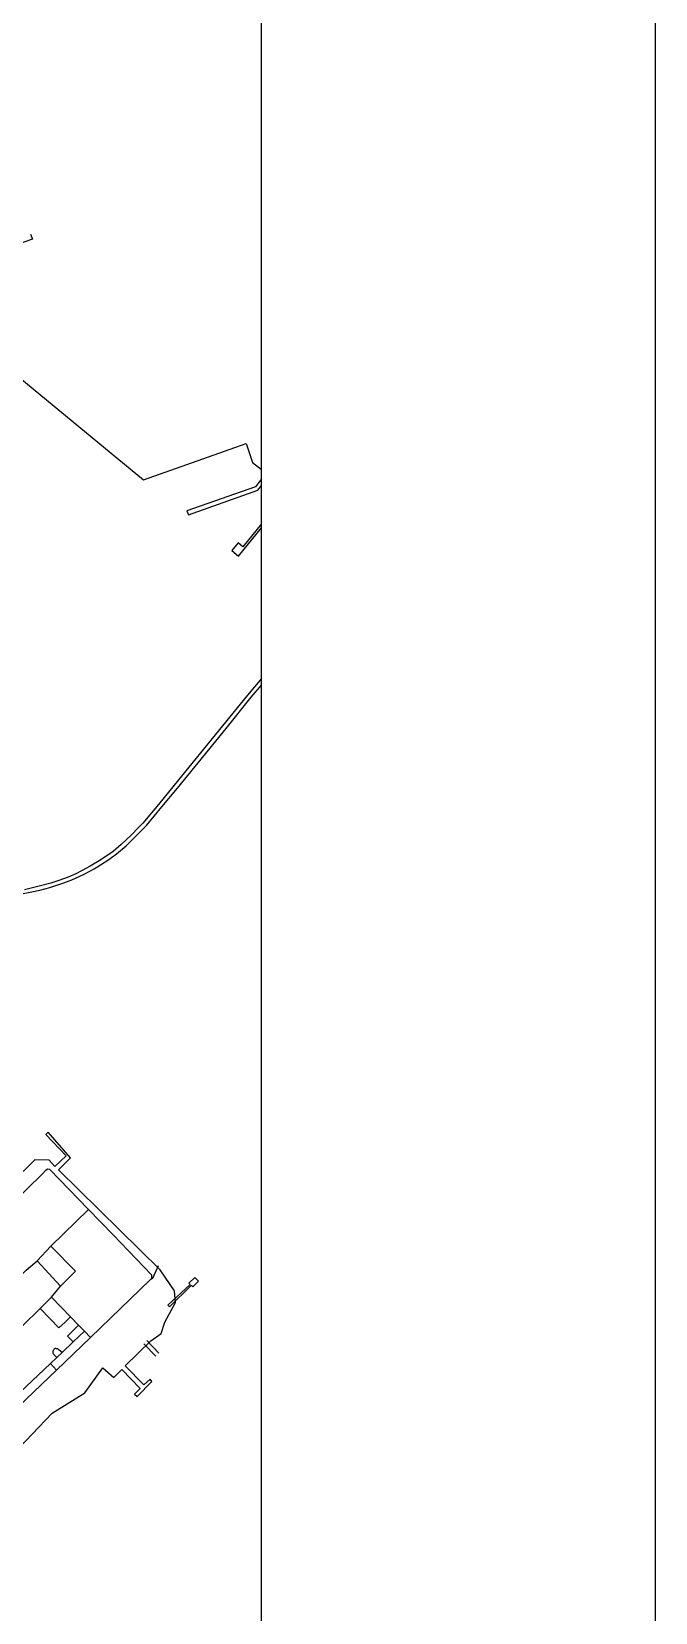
# Model space of a CAD drawing. Header units: millimetres. Extents: x 217 to 400, y 411 to 592.
# Drawn here: x 368.6 to 400.3, y 471.4 to 551.8 of the extents above; entities that cross this region are included whole.
import ezdxf

# ---------------------------------------------------------------- set-up
doc = ezdxf.new("R2010")
doc.units = ezdxf.units.MM
doc.header["$MEASUREMENT"] = 0
doc.layers.add('Default', color=18, linetype='Continuous', true_color=0x000000)

msp = doc.modelspace()

# ---------------------------------------------------------------- linework, layer by layer
at = {"color": 1, "true_color": 0xff0000}
for points in [[(368.509, 541.498), (368.619, 541.245), (363.403, 539.444)], [(367.69, 534.427), (374.248, 529.006), (379.465, 530.855), (379.797, 529.892), (380.254, 529.525)], [(380.254, 529.062), (379.939, 528.658), (376.462, 527.425), (376.54, 527.22), (380.064, 528.478), (380.254, 528.711)], [(380.254, 526.772), (379.291, 525.602), (379.054, 525.798), (378.737, 525.418), (379.084, 525.128), (380.254, 526.559)], [(368.055, 507.959), (368.577, 508.058), (368.989, 508.14), (369.495, 508.278), (370.202, 508.515), (370.606, 508.674), (370.977, 508.833), (371.247, 508.961), (371.74, 509.224), (372.071, 509.427), (372.491, 509.701), (372.884, 509.984), (373.374, 510.39), (373.803, 510.822), (374.158, 511.171), (374.41, 511.426), (375.192, 512.372), (375.981, 513.334), (378.446, 516.359), (379.724, 517.956), (380.254, 518.568)], [(380.254, 518.912), (379.529, 518.055), (378.265, 516.492), (375.816, 513.476), (375.019, 512.503), (374.215, 511.548), (373.99, 511.306), (373.639, 510.95), (373.125, 510.466), (372.704, 510.111), (372.088, 509.686), (371.538, 509.355), (371.138, 509.14), (370.811, 508.977), (370.429, 508.804), (369.947, 508.636), (369.54, 508.503), (368.959, 508.347), (368.678, 508.279), (368.204, 508.164)], [(367.599, 479.435), (369.622, 481.553), (371.281, 482.581), (372.183, 483.862), (372.754, 483.371), (373.149, 483.766), (374.082, 482.801), (373.797, 482.517), (373.924, 482.406), (374.682, 483.165), (374.588, 483.276), (374.271, 482.991), (373.323, 483.955), (374.62, 485.235), (375.156, 485.599), (375.345, 486.173), (375.882, 487.185), (375.834, 487.77), (375.097, 488.836), (369.94, 493.918), (370.541, 494.534), (369.418, 495.831), (369.291, 495.719), (370.319, 494.629), (369.75, 494.092), (369.466, 494.409), (368.738, 494.439), (367.536, 493.239)], [(369.094, 493.679), (366.26, 490.942), (364.532, 489.249)], [(369.094, 493.679), (369.309, 493.931), (369.394, 493.973), (369.477, 493.957), (371.457, 491.903), (372.708, 490.626), (374.662, 488.582), (374.662, 488.395), (374.59, 488.33)], [(366.556, 487.138), (367.528, 488.079), (368.298, 488.824), (368.845, 489.291), (369.548, 490.041), (371.457, 491.903)], [(370.798, 488.766), (369.548, 490.041)], [(374.997, 489.041), (374.702, 488.395), (374.592, 488.33), (371.557, 485.395), (369.832, 483.739), (368.29, 482.26), (362.959, 477.048), (361.244, 475.397)], [(366.415, 484.405), (366.604, 484.57), (366.883, 484.863), (367.518, 485.44), (367.797, 485.693), (367.891, 485.777), (368.114, 485.999), (369.008, 486.875), (369.289, 487.154), (369.576, 487.455), (370.04, 488.013), (370.798, 488.766)], [(368.845, 489.291), (370.04, 488.013)], [(369.576, 487.455), (370.549, 486.443), (370.952, 486.024), (371.251, 485.713), (371.557, 485.395)], [(369.958, 485.896), (369.52, 486.353), (369.008, 486.875)], [(369.958, 485.896), (370.266, 486.181), (370.549, 486.443)], [(367.976, 482.598), (369.53, 484.076), (369.851, 484.382), (370.114, 484.631), (370.681, 485.17), (371.251, 485.713)], [(370.952, 486.024), (370.391, 485.471), (370.681, 485.17)], [(369.762, 484.835), (369.723, 484.802), (369.693, 484.767), (369.669, 484.731), (369.655, 484.685), (369.649, 484.647), (369.655, 484.609), (369.667, 484.578), (369.688, 484.544), (369.715, 484.515), (369.851, 484.382)], [(370.114, 484.631), (369.972, 484.762), (369.937, 484.793), (369.899, 484.816), (369.841, 484.828), (369.794, 484.837), (369.762, 484.834)], [(374.875, 484.447), (374.271, 485.084)], [(374.425, 485.238), (375.035, 484.606)], [(369.53, 484.076), (369.832, 483.739)]]:
    msp.add_lwpolyline(points, dxfattribs=at)
msp.add_lwpolyline([(376.865, 488.455), (377.053, 488.262), (376.752, 487.968), (376.672, 488.048), (375.576, 486.951), (375.492, 487.035), (376.628, 488.099), (376.563, 488.168)], close=True, dxfattribs=at)
at = {"layer": 'Default'}
for points in [[(400.254, 410.972), (400.254, 592.19), (216.633, 592.19), (216.633, 410.972)], [(380.254, 468.208), (380.254, 572.19)]]:
    msp.add_lwpolyline(points, dxfattribs=at)

doc.saveas('drawing.dxf')
